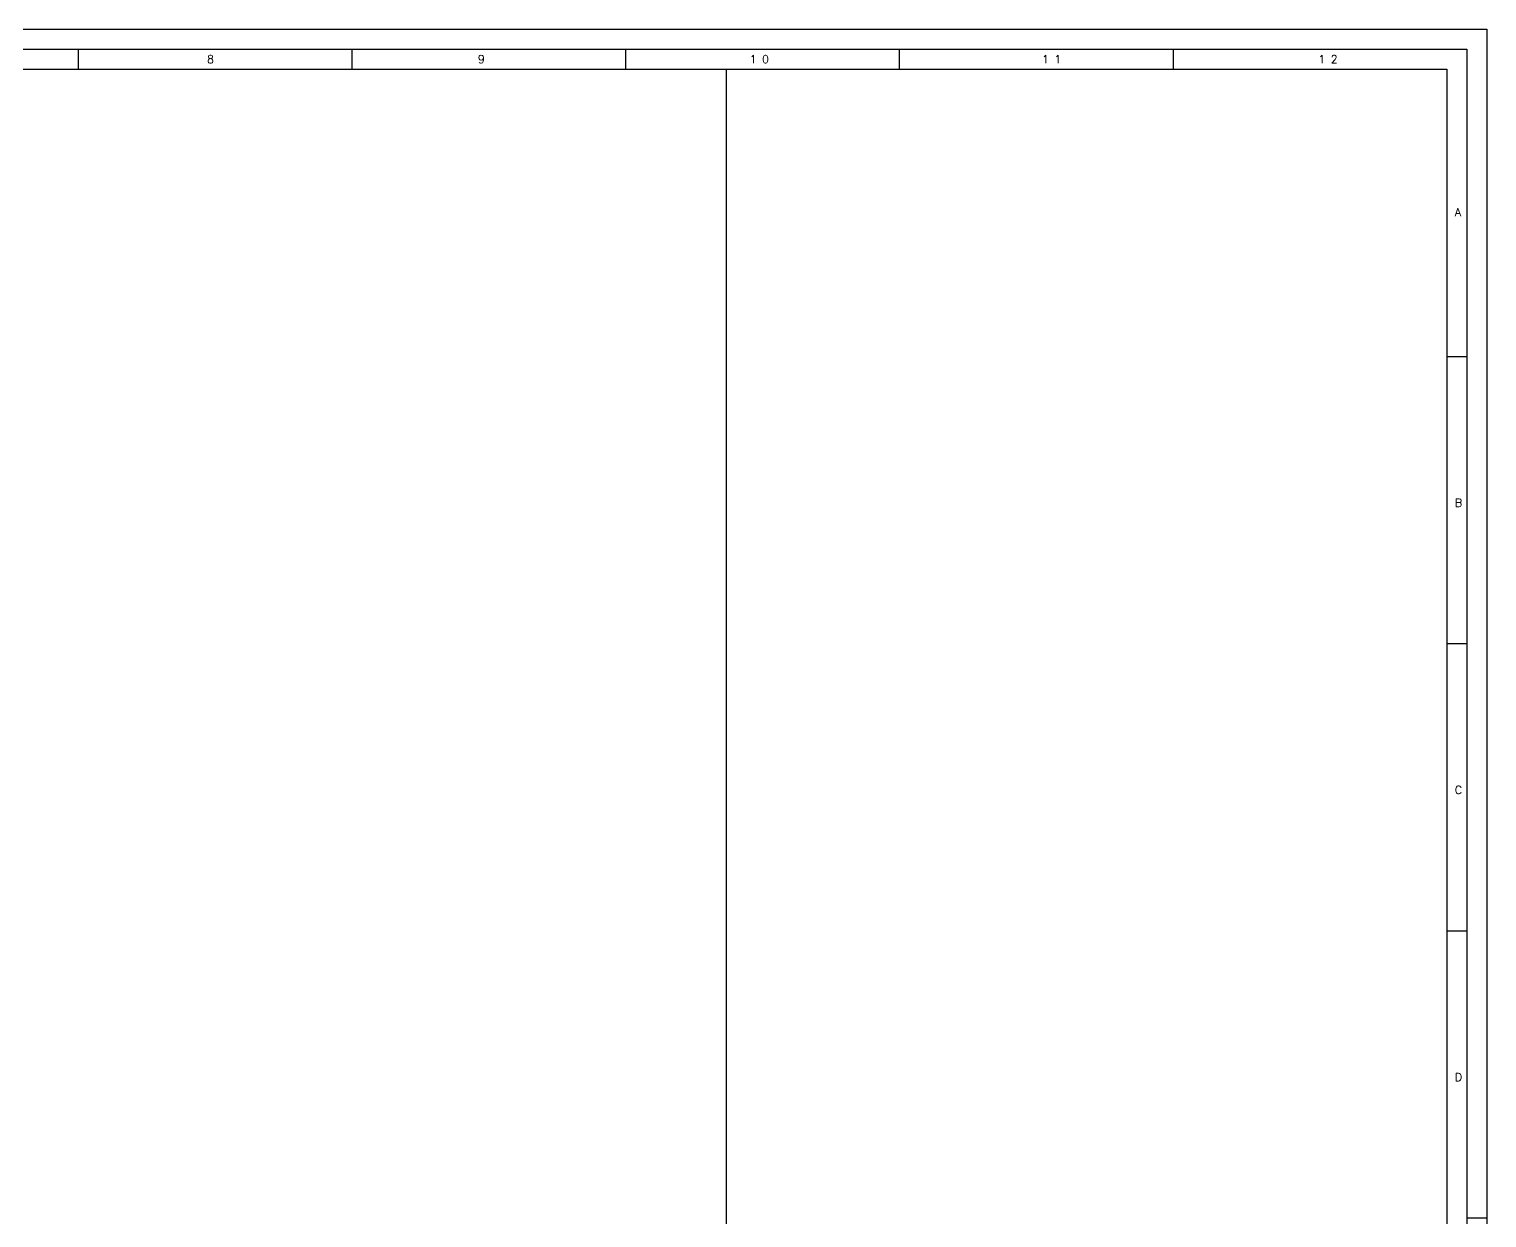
# Model space of a CAD drawing. Header units: millimetres. Extents: x 559 to 3993, y 623 to 920.
# Drawn here: x 3810.8 to 3992.8, y 771.2 to 919.5 of the extents above; entities that cross this region are included whole.
import ezdxf

# ---------------------------------------------------------------- set-up
doc = ezdxf.new("R2010")
doc.units = ezdxf.units.MM
doc.layers.add('CAJETIN', color=1, linetype='Continuous')
doc.layers.add('FORMATO', color=7, linetype='Continuous')
doc.styles.add('PY', font='ROMANS.shx')

# ---------------------------------------------------------------- blocks, each defined once
blk = doc.blocks.new('MARCO-A1')
at = {"layer": 'FORMATO', "color": 5}
for p, q in [((488.92, 589), (488.92, 584)), ((557.33, 589), (557.33, 584)), ((625.75, 589), (625.75, 584)), ((694.17, 589), (694.17, 584)), ((762.58, 589), (762.58, 584)), ((831, 512.25), (836, 512.25)), ((831, 440.5), (836, 440.5)), ((831, 368.75), (836, 368.75))]:
    blk.add_line(p, q, dxfattribs=at)
at = {"layer": 'FORMATO', "color": 1, "linetype": 'Continuous'}
blk.add_line((836, 297), (841, 297), dxfattribs=at)
at = {"layer": 'FORMATO', "color": 1}
blk.add_lwpolyline([(0, 594), (841, 594), (841, 0), (0, 0)], close=True, dxfattribs=at)
at = {"layer": 'FORMATO', "color": 5}
blk.add_lwpolyline([(5, 589), (836, 589), (836, 5), (5, 5)], close=True, dxfattribs=at)
at = {"layer": 'FORMATO', "color": 8, "linetype": 'Continuous'}
blk.add_lwpolyline([(10, 584), (831, 584), (831, 10), (10, 10)], close=True, dxfattribs=at)
at = {"layer": 'FORMATO', "color": 1, "style": 'PY'}
for s, p in [('8', (521.17, 585.5)), ('9', (588.85, 585.5)), ('1 0', (656.77, 585.5)), ('1 1', (729.83, 585.5)), ('1 2', (798.88, 585.5)), ('A', (833, 547.25)), ('B', (833, 474.67)), ('C', (833, 402.92)), ('D', (833, 331.17))]:
    blk.add_text(s, height=2, dxfattribs=at).set_placement(p)

msp = doc.modelspace()

# ---------------------------------------------------------------- linework, layer by layer
at = {"layer": 'CAJETIN', "color": 8, "linetype": 'Continuous'}
msp.add_line((3897.86, 627.88), (3897.86, 914.54), dxfattribs=at)

# ---------------------------------------------------------------- block references
at = {"xscale": 0.499409123998651, "yscale": 0.499409123998651, "zscale": 0.499409123998651}
msp.add_blockref('MARCO-A1', (3572.75, 622.89), dxfattribs=at)

doc.saveas('drawing.dxf')
